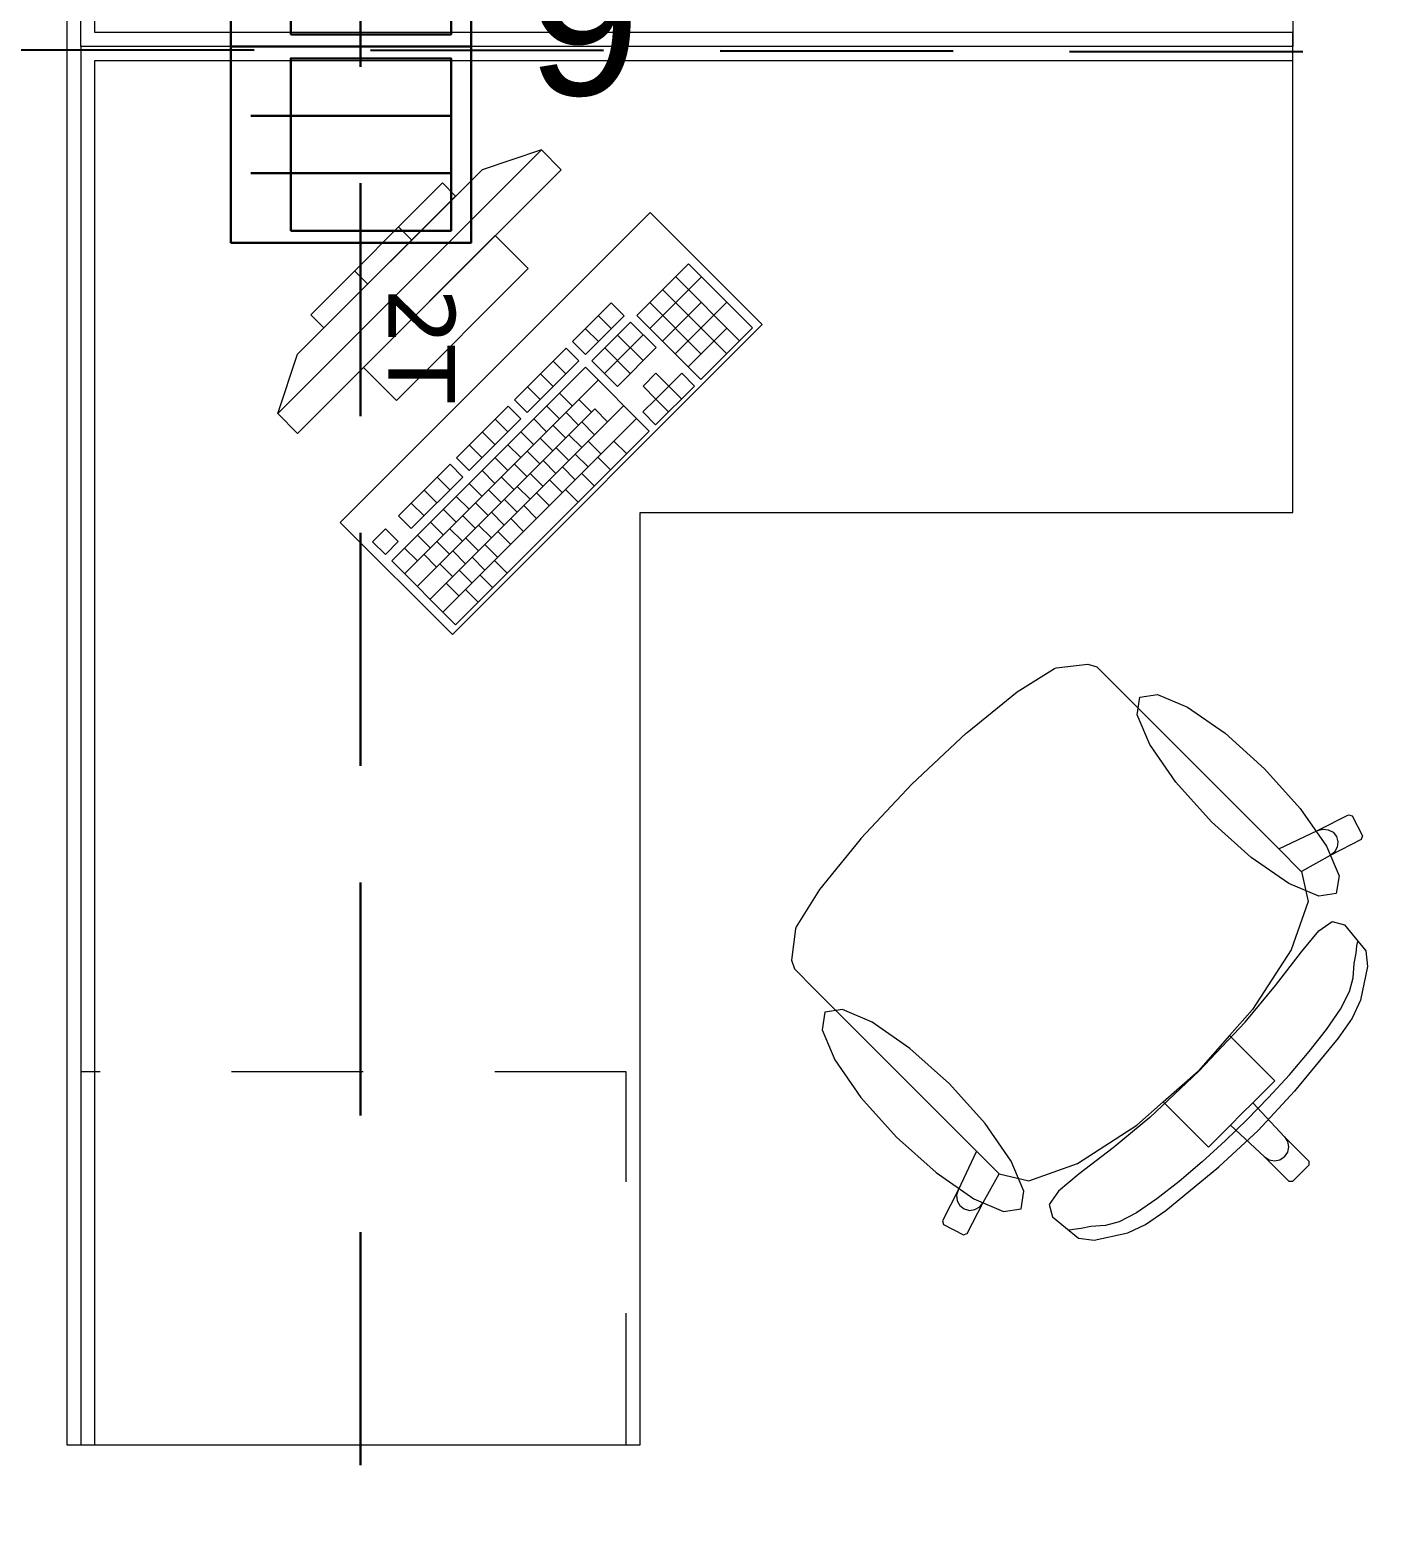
# Model space of a CAD drawing. Header units: inches. Extents: x -19 to 5698, y -728 to 92.
# Drawn here: x 398.271 to 399.732, y 11.044 to 12.656 of the extents above; entities that cross this region are included whole.
import ezdxf

# ---------------------------------------------------------------- set-up
doc = ezdxf.new("R2010")
doc.units = ezdxf.units.IN
doc.header["$MEASUREMENT"] = 0
doc.linetypes.add('HIDDEN', pattern=[0.375, 0.25, -0.125])
doc.linetypes.add('Rayas', pattern=[0.282222, 0.141111, -0.141111])
doc.layers.get('0').update_dxf_attribs({"color": 61})
doc.layers.add('00 conduct tomacorr', color=120, linetype='HIDDEN', lineweight=30)
doc.layers.add('00 IE LUZ EMERGENCIA', color=253, linetype='Continuous', lineweight=0)
doc.layers.add('Interior - Mobiliario', color=7, linetype='Continuous')
doc.styles.add('Annotative', font='arial.ttf')

# ---------------------------------------------------------------- blocks, each defined once
blk = doc.blocks.new('CAJA POP UP 6 MODULOS')
at = {"layer": '00 conduct tomacorr', "linetype": 'Continuous'}
for p, q in [((-0.095, -0.165), (-0.095, -0.0151)), ((-0.052, -0.165), (-0.052, -0.0151)), ((0.052, -0.165), (0.052, -0.0151)), ((0.095, -0.165), (0.095, -0.0151)), ((0, -0.165), (0, -0.18))]:
    blk.add_line(p, q, dxfattribs=at)
for points in [[(-0.147, 0), (0.147, 0), (0.147, -0.18), (-0.147, -0.18)], [(0, 0), (0.147, 0), (0.147, -0.18), (0, -0.18)]]:
    blk.add_lwpolyline(points, close=True, dxfattribs=at)
for points in [[(-0.138, -0.045), (-0.009, -0.045), (-0.009, -0.165), (-0.138, -0.165), (-0.138, -0.045)], [(0.009, -0.045), (0.138, -0.045), (0.138, -0.165), (0.009, -0.165), (0.009, -0.045)]]:
    blk.add_lwpolyline(points, dxfattribs=at)
at = {"color": 1, "insert": (-0.1807, -0.168), "char_height": 0.05, "attachment_point": 1, "rotation": 180}
blk.add_mtext_dynamic_manual_height_columns('{\\fVerdana|b0|i0|c0|p34;2T}', width=0.000481, gutter_width=0.1561, heights=[0], dxfattribs=at)

msp = doc.modelspace()

# ---------------------------------------------------------------- linework, layer by layer
at = {"layer": '00 conduct tomacorr'}
for p, q in [((398.626, 15.117), (398.626, 8.9162, 0.0001)), ((405.2617, 12.6238), (396.0809, 12.6388, -0.0001))]:
    msp.add_line(p, q, dxfattribs=at)
at = {"layer": 'Interior - Mobiliario', "color": 175, "linetype": 'Continuous', "lineweight": 13}
for p, q in [((398.311, 14.1388), (398.311, 12.6538)), ((398.341, 12.6538), (398.341, 14.1388)), ((398.311, 12.6538), (398.311, 12.6238)), ((399.626, 12.6538), (398.341, 12.6538)), ((399.626, 12.6238), (399.626, 12.6538)), ((398.311, 12.6238), (398.311, 11.1388)), ((398.341, 11.1388), (398.341, 12.6238)), ((398.341, 12.6238), (399.626, 12.6238)), ((398.82, 12.5277), (398.5371, 12.2449)), ((398.82, 12.5277), (398.7563, 12.5065)), ((398.8412, 12.5065), (398.82, 12.5277)), ((398.5583, 12.2236), (398.8412, 12.5065)), ((398.5583, 12.3085), (398.7563, 12.5065)), ((398.7139, 12.4923), (398.5725, 12.3509)), ((398.5866, 12.3368), (398.728, 12.4782)), ((398.728, 12.4782), (398.7139, 12.4923)), ((398.6809, 12.4311), (398.6668, 12.4452)), ((398.7705, 12.4358), (398.6291, 12.2944)), ((398.8058, 12.4004), (398.7705, 12.4358)), ((398.6338, 12.3839), (398.6196, 12.3981)), ((398.6644, 12.259), (398.8058, 12.4004)), ((398.9779, 12.4054), (398.9225, 12.35)), ((399.0465, 12.3368), (398.9779, 12.4054)), ((398.9363, 12.3363), (398.9916, 12.3917)), ((399.0327, 12.323), (398.9641, 12.3915)), ((399.0188, 12.3091), (398.9502, 12.3777)), ((398.9637, 12.3089), (399.0191, 12.3643)), ((398.5725, 12.3509), (398.5866, 12.3368)), ((398.895, 12.3636), (398.8535, 12.3221)), ((398.8672, 12.3084), (398.9088, 12.3499)), ((398.8949, 12.3361), (398.8812, 12.3498)), ((398.9088, 12.3499), (398.895, 12.3636)), ((398.9225, 12.35), (398.9911, 12.2814)), ((398.9912, 12.309), (398.9364, 12.3639)), ((398.95, 12.3226), (398.9915, 12.3641)), ((398.8811, 12.3222), (398.8674, 12.336)), ((398.9156, 12.3431), (398.8741, 12.3015)), ((398.943, 12.3157), (398.9156, 12.3431)), ((398.9774, 12.2951), (399.0189, 12.3367)), ((398.9911, 12.2814), (399.0465, 12.3368)), ((398.8535, 12.3221), (398.8672, 12.3084)), ((398.8878, 12.2878), (398.9293, 12.3294)), ((398.9292, 12.3018), (398.9018, 12.3292)), ((398.5371, 12.2449), (398.5583, 12.3085)), ((398.8466, 12.3152), (398.7912, 12.2598)), ((398.8049, 12.2461), (398.8603, 12.3015)), ((398.8464, 12.2876), (398.8327, 12.3013)), ((398.8603, 12.3015), (398.8466, 12.3152)), ((398.8741, 12.3015), (398.9015, 12.2741)), ((398.9153, 12.288), (398.8879, 12.3154)), ((398.9015, 12.2741), (398.943, 12.3157)), ((398.6291, 12.2944), (398.6644, 12.259)), ((398.8672, 12.2946), (398.6594, 12.0869)), ((398.8326, 12.2738), (398.8189, 12.2875)), ((398.9357, 12.226), (398.8672, 12.2946)), ((398.9429, 12.2881), (398.9291, 12.2742)), ((398.9566, 12.2744), (398.9429, 12.2881)), ((398.9705, 12.2882), (398.9566, 12.2744)), ((398.9842, 12.2745), (398.9705, 12.2882)), ((398.6732, 12.0732), (398.8809, 12.2809)), ((398.8188, 12.2599), (398.805, 12.2736)), ((398.9291, 12.2742), (398.9428, 12.2605)), ((398.9426, 12.233), (398.9842, 12.2745)), ((398.9428, 12.2605), (398.9566, 12.2744)), ((398.9703, 12.2607), (398.9566, 12.2744)), ((398.7006, 12.0458), (398.9083, 12.2535)), ((398.7843, 12.2529), (398.7289, 12.1975)), ((398.798, 12.2392), (398.7843, 12.2529)), ((398.7912, 12.2598), (398.8049, 12.2461)), ((398.8393, 12.2394), (398.8256, 12.2531)), ((398.8532, 12.2532), (398.8395, 12.2669)), ((398.8738, 12.2464), (398.8601, 12.2601)), ((398.9428, 12.2605), (398.9289, 12.2467)), ((398.9565, 12.2468), (398.9428, 12.2605)), ((398.5371, 12.2449), (398.5583, 12.2236)), ((398.6869, 12.0595), (398.8773, 12.2499)), ((398.7143, 12.032), (398.922, 12.2398)), ((398.7426, 12.1838), (398.798, 12.2392)), ((398.7841, 12.2253), (398.7704, 12.239)), ((398.8255, 12.2255), (398.8118, 12.2392)), ((398.86, 12.2326), (398.8462, 12.2463)), ((398.8771, 12.2223), (398.8634, 12.236)), ((398.891, 12.2362), (398.8773, 12.2499)), ((398.9289, 12.2467), (398.9426, 12.233)), ((398.728, 12.0183), (398.9357, 12.226)), ((398.7703, 12.2115), (398.7566, 12.2252)), ((398.8116, 12.2117), (398.7979, 12.2254)), ((398.8461, 12.2187), (398.8324, 12.2324)), ((398.8633, 12.2085), (398.8496, 12.2222)), ((398.7564, 12.1976), (398.7427, 12.2113)), ((398.7978, 12.1978), (398.7841, 12.2115)), ((398.8184, 12.191), (398.8047, 12.2047)), ((398.8323, 12.2049), (398.8186, 12.2186)), ((398.8494, 12.1946), (398.8357, 12.2083)), ((398.8839, 12.2017), (398.8702, 12.2154)), ((398.9115, 12.2018), (398.8978, 12.2155)), ((398.722, 12.1906), (398.6666, 12.1352)), ((398.7357, 12.1768), (398.722, 12.1906)), ((398.7289, 12.1975), (398.7426, 12.1838)), ((398.7839, 12.184), (398.7702, 12.1977)), ((398.8046, 12.1772), (398.7909, 12.1909)), ((398.8356, 12.1808), (398.8219, 12.1945)), ((398.8562, 12.174), (398.8425, 12.1877)), ((398.8701, 12.1878), (398.8564, 12.2015)), ((398.8942, 12.1845), (398.8805, 12.1982)), ((398.6803, 12.1215), (398.7357, 12.1768)), ((398.7218, 12.163), (398.7081, 12.1767)), ((398.7701, 12.1701), (398.7564, 12.1838)), ((398.7907, 12.1633), (398.777, 12.177)), ((398.8217, 12.1669), (398.808, 12.1806)), ((398.8424, 12.1601), (398.8287, 12.1738)), ((398.8769, 12.1672), (398.8632, 12.1809)), ((398.708, 12.1491), (398.6943, 12.1629)), ((398.7424, 12.1424), (398.7287, 12.1561)), ((398.7562, 12.1563), (398.7425, 12.17)), ((398.7769, 12.1495), (398.7632, 12.1632)), ((398.8079, 12.1531), (398.7942, 12.1668)), ((398.8285, 12.1463), (398.8148, 12.16)), ((398.8596, 12.1499), (398.8458, 12.1636)), ((398.6941, 12.1353), (398.6804, 12.149)), ((398.7285, 12.1286), (398.7148, 12.1423)), ((398.763, 12.1356), (398.7493, 12.1493)), ((398.7802, 12.1254), (398.7665, 12.1391)), ((398.794, 12.1392), (398.7803, 12.1529)), ((398.8147, 12.1324), (398.801, 12.1462)), ((398.6666, 12.1352), (398.6803, 12.1215)), ((398.7147, 12.1147), (398.701, 12.1284)), ((398.7492, 12.1218), (398.7355, 12.1355)), ((398.7664, 12.1115), (398.7526, 12.1252)), ((398.8008, 12.1186), (398.7871, 12.1323)), ((398.6527, 12.1213), (398.6389, 12.1075)), ((398.6389, 12.1075), (398.6526, 12.0938)), ((398.6526, 12.0938), (398.6664, 12.1076)), ((398.6664, 12.1076), (398.6527, 12.1213)), ((398.7008, 12.1009), (398.6871, 12.1146)), ((398.7215, 12.0941), (398.7078, 12.1078)), ((398.7353, 12.1079), (398.7216, 12.1217)), ((398.7525, 12.0977), (398.7388, 12.1114)), ((398.787, 12.1047), (398.7733, 12.1185)), ((398.687, 12.087), (398.6733, 12.1007)), ((398.7076, 12.0802), (398.6939, 12.094)), ((398.7387, 12.0838), (398.7249, 12.0976)), ((398.7593, 12.0771), (398.7456, 12.0908)), ((398.7731, 12.0909), (398.7594, 12.1046)), ((398.6594, 12.0869), (398.728, 12.0183)), ((398.7248, 12.07), (398.7111, 12.0837)), ((398.7454, 12.0632), (398.7317, 12.0769)), ((398.7834, 12.0737), (398.7697, 12.0874)), ((398.7316, 12.0494), (398.7179, 12.0631)), ((398.7678, 12.0581), (398.7541, 12.0719)), ((398.7522, 12.0426), (398.7385, 12.0563)), ((399.3303, 11.9465), (399.3703, 11.9714)), ((399.3703, 11.9714), (399.3724, 11.9723)), ((399.3724, 11.9723), (399.4064, 11.9763)), ((399.4064, 11.9763), (399.4157, 11.9734)), ((399.4157, 11.9734), (399.4376, 11.9515)), ((399.2766, 11.9029), (399.3303, 11.9465)), ((399.4376, 11.9515), (399.4631, 11.926)), ((399.4631, 11.926), (399.611, 11.7781)), ((399.2174, 11.8474), (399.2758, 11.9022)), ((399.2758, 11.9022), (399.2766, 11.9029)), ((399.2174, 11.8474), (399.1626, 11.789)), ((399.6527, 11.7977), (399.6858, 11.8147)), ((399.6858, 11.8147), (399.6899, 11.8134)), ((399.6899, 11.8134), (399.7007, 11.792)), ((399.1619, 11.7882), (399.1184, 11.7346)), ((399.1626, 11.789), (399.1619, 11.7882)), ((399.611, 11.7781), (399.6527, 11.7977)), ((399.6527, 11.7977), (399.6584, 11.7993)), ((399.6584, 11.7993), (399.6642, 11.7986)), ((399.6642, 11.7986), (399.6693, 11.7958)), ((399.6994, 11.7879), (399.6663, 11.771)), ((399.6693, 11.7958), (399.6729, 11.7912)), ((399.6729, 11.7912), (399.6745, 11.7856)), ((399.6745, 11.7856), (399.6738, 11.7797)), ((399.7007, 11.792), (399.6994, 11.7879)), ((399.6352, 11.7539), (399.611, 11.7781)), ((399.6663, 11.771), (399.6353, 11.7536)), ((399.6709, 11.7746), (399.6663, 11.771)), ((399.6738, 11.7797), (399.6709, 11.7746)), ((399.6352, 11.7539), (399.6353, 11.7536)), ((399.6353, 11.7536), (399.6427, 11.7217)), ((399.1184, 11.7346), (399.0934, 11.6945)), ((399.6427, 11.7217), (399.6244, 11.6697)), ((399.0925, 11.6924), (399.0885, 11.6585)), ((399.0934, 11.6945), (399.0925, 11.6924)), ((399.6355, 11.6677), (399.6541, 11.69)), ((399.6541, 11.69), (399.6684, 11.7)), ((399.6684, 11.7), (399.6814, 11.6966)), ((399.6814, 11.6966), (399.7045, 11.6687)), ((399.6941, 11.666), (399.6949, 11.674)), ((399.6949, 11.674), (399.6957, 11.6785)), ((399.0885, 11.6585), (399.0914, 11.6492)), ((399.6244, 11.6697), (399.583, 11.6059)), ((399.6076, 11.6315), (399.6355, 11.6677)), ((399.6909, 11.6398), (399.6921, 11.6552)), ((399.6921, 11.6552), (399.6941, 11.666)), ((399.7045, 11.6687), (399.7064, 11.652)), ((399.0914, 11.6492), (399.1134, 11.6272)), ((399.687, 11.625), (399.6909, 11.6398)), ((399.7064, 11.652), (399.6987, 11.6158)), ((399.1134, 11.6272), (399.1389, 11.6017)), ((399.5749, 11.5922), (399.6076, 11.6315)), ((399.6771, 11.6062), (399.687, 11.625)), ((399.6987, 11.6158), (399.6897, 11.5966)), ((399.1389, 11.6017), (399.2867, 11.4539)), ((399.5254, 11.5395), (399.5749, 11.5922)), ((399.583, 11.6059), (399.5582, 11.5778)), ((399.6622, 11.5844), (399.6771, 11.6062)), ((399.6897, 11.5966), (399.6748, 11.5749)), ((399.5582, 11.5778), (399.5249, 11.5399)), ((399.5582, 11.5778), (399.5856, 11.5504)), ((399.6748, 11.5749), (399.628, 11.5182)), ((399.6436, 11.5606), (399.6622, 11.5844)), ((399.6225, 11.5358), (399.6436, 11.5606)), ((399.5856, 11.5504), (399.6068, 11.5292)), ((399.5254, 11.5395), (399.4726, 11.49)), ((399.4871, 11.5066), (399.5249, 11.5399)), ((399.6068, 11.5292), (399.5831, 11.5056)), ((399.5999, 11.5112), (399.6225, 11.5358)), ((399.5771, 11.4877), (399.5999, 11.5112)), ((399.628, 11.5182), (399.5888, 11.476)), ((399.4589, 11.4818), (399.4871, 11.5066)), ((399.4871, 11.5066), (399.5144, 11.4792)), ((399.5831, 11.5056), (399.5712, 11.4937)), ((399.5831, 11.5056), (399.6171, 11.4691)), ((399.3951, 11.4405), (399.4589, 11.4818)), ((399.4726, 11.49), (399.4333, 11.4573)), ((399.5144, 11.4792), (399.5356, 11.4581)), ((399.5356, 11.4581), (399.5592, 11.4817)), ((399.5771, 11.4877), (399.5536, 11.4649)), ((399.5592, 11.4817), (399.5712, 11.4937)), ((399.5592, 11.4817), (399.5958, 11.4477)), ((399.5536, 11.4649), (399.529, 11.4424)), ((399.5466, 11.4369), (399.5888, 11.476)), ((399.6171, 11.4691), (399.6203, 11.4642)), ((399.6171, 11.4691), (399.6432, 11.443)), ((399.6203, 11.4642), (399.6215, 11.4585)), ((399.2867, 11.4539), (399.2672, 11.4121)), ((399.311, 11.4296), (399.2867, 11.4539)), ((399.4333, 11.4573), (399.3971, 11.4293)), ((399.5958, 11.4477), (399.6006, 11.4445)), ((399.5958, 11.4477), (399.6218, 11.4216)), ((399.6121, 11.4445), (399.617, 11.4478)), ((399.6203, 11.4527), (399.617, 11.4478)), ((399.6215, 11.4585), (399.6203, 11.4527)), ((399.2939, 11.3986), (399.3112, 11.4296)), ((399.311, 11.4296), (399.3112, 11.4296)), ((399.3112, 11.4296), (399.3431, 11.4221)), ((399.3431, 11.4221), (399.3951, 11.4405)), ((399.3971, 11.4293), (399.3749, 11.4107)), ((399.4899, 11.39), (399.5466, 11.4369)), ((399.529, 11.4424), (399.5043, 11.4212)), ((399.6006, 11.4445), (399.6064, 11.4434)), ((399.6064, 11.4434), (399.6121, 11.4445)), ((399.6261, 11.4217), (399.6346, 11.4302)), ((399.6432, 11.4387), (399.6346, 11.4302)), ((399.6432, 11.443), (399.6432, 11.4387)), ((399.5043, 11.4212), (399.4804, 11.4026)), ((399.6218, 11.4216), (399.6261, 11.4217)), ((399.2672, 11.4121), (399.2502, 11.379)), ((399.2672, 11.4121), (399.2655, 11.4064)), ((399.2655, 11.4064), (399.2662, 11.4006)), ((399.2662, 11.4006), (399.269, 11.3955)), ((399.2769, 11.3655), (399.2939, 11.3986)), ((399.2902, 11.394), (399.2939, 11.3986)), ((399.3749, 11.4107), (399.3648, 11.3964)), ((399.4804, 11.4026), (399.4586, 11.3878)), ((399.269, 11.3955), (399.2736, 11.3919)), ((399.2736, 11.3919), (399.2793, 11.3903)), ((399.2793, 11.3903), (399.2851, 11.3911)), ((399.2851, 11.3911), (399.2902, 11.394)), ((399.3648, 11.3964), (399.3683, 11.3835)), ((399.3683, 11.3835), (399.3961, 11.3603)), ((399.4586, 11.3878), (399.4398, 11.3778)), ((399.4682, 11.3751), (399.4899, 11.39)), ((399.2502, 11.379), (399.2515, 11.375)), ((399.2515, 11.375), (399.2728, 11.3641)), ((399.2728, 11.3641), (399.2769, 11.3655)), ((399.3908, 11.3699), (399.3863, 11.3691)), ((399.3989, 11.3707), (399.3908, 11.3699)), ((399.4096, 11.3728), (399.3989, 11.3707)), ((399.425, 11.3739), (399.4096, 11.3728)), ((399.4129, 11.3584), (399.449, 11.3662)), ((399.4398, 11.3778), (399.425, 11.3739)), ((399.449, 11.3662), (399.4682, 11.3751)), ((399.3961, 11.3603), (399.4129, 11.3584)), ((398.311, 11.1388), (398.341, 11.1388))]:
    msp.add_line(p, q, dxfattribs=at)
at = {"layer": 'Interior - Mobiliario', "color": 175, "linetype": 'Rayas', "lineweight": 13}
for p, q in [((398.911, 11.5388), (398.326, 11.5388)), ((398.911, 11.1388), (398.911, 11.5388))]:
    msp.add_line(p, q, dxfattribs=at)
at = {"layer": 'Interior - Mobiliario', "color": 175, "linetype": 'Continuous', "lineweight": 13, "flags": 128}
for points in [[(398.326, 12.6388), (398.326, 14.1388), (398.926, 14.1388), (398.926, 13.1388), (399.626, 13.1388), (399.626, 12.6388)], [(398.326, 12.6388), (398.326, 11.1388), (398.926, 11.1388), (398.926, 12.1388), (399.626, 12.1388), (399.626, 12.6388)], [(398.6043, 12.1282), (398.7245, 12.008), (399.0569, 12.3403), (398.9366, 12.4605)], [(399.5959, 11.8639), (399.634, 11.8214), (399.6621, 11.781), (399.6757, 11.749), (399.6728, 11.7301), (399.6539, 11.7272), (399.6218, 11.7408), (399.5814, 11.7688), (399.539, 11.807), (399.5008, 11.8494), (399.4728, 11.8898), (399.4592, 11.9219), (399.4621, 11.9408), (399.481, 11.9437), (399.513, 11.93), (399.5534, 11.902)], [(399.201, 11.4689), (399.2434, 11.4308), (399.2838, 11.4028), (399.3159, 11.3892), (399.3348, 11.392), (399.3377, 11.411), (399.324, 11.443), (399.296, 11.4834), (399.2579, 11.5259), (399.2154, 11.564), (399.175, 11.592), (399.143, 11.6056), (399.124, 11.6028), (399.1212, 11.5839), (399.1348, 11.5518), (399.1628, 11.5114)]]:
    msp.add_lwpolyline(points, close=True, dxfattribs=at)

# ---------------------------------------------------------------- block references
at = {"layer": '00 conduct tomacorr', "xscale": 1.432830642179531, "yscale": 1.432830642179531, "zscale": 1.432830642179531, "rotation": 89.99999999999997}
msp.add_blockref('CAJA POP UP 6 MODULOS', (398.4867, 12.6388, 0), dxfattribs=at)

# ---------------------------------------------------------------- texts
at = {"layer": '00 IE LUZ EMERGENCIA', "style": 'Annotative'}
msp.add_attdef('9', (398.8048, 12.5864, 0), '', height=0.1562, dxfattribs=at)

doc.saveas('drawing.dxf')
